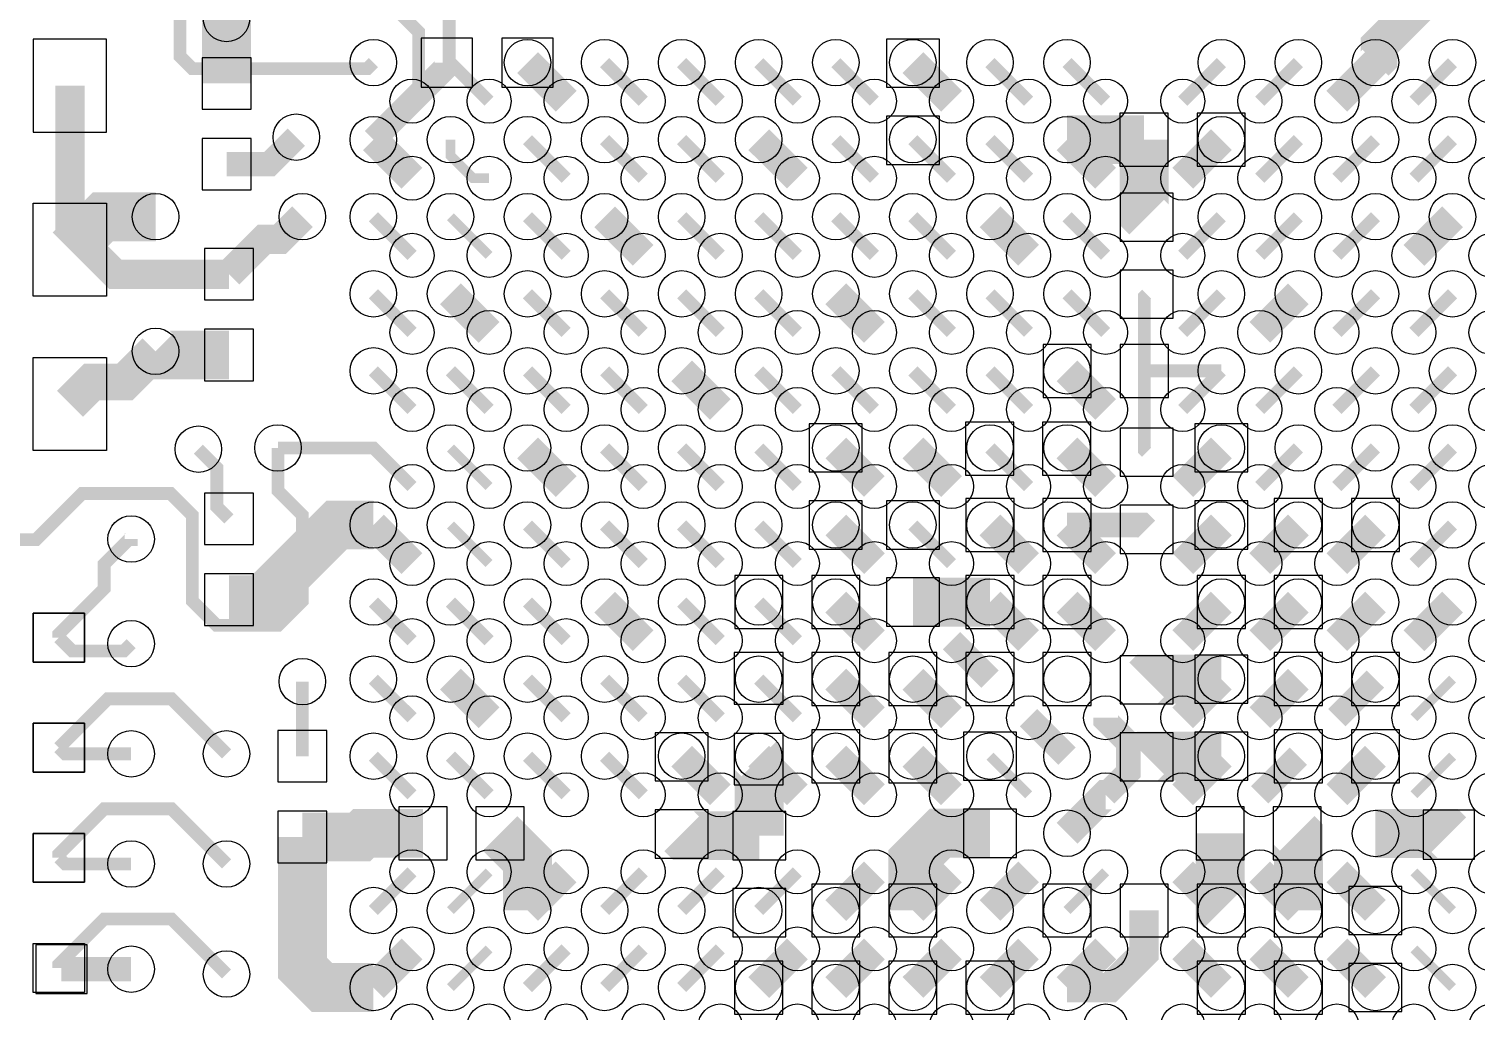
# Model space of a CAD drawing. Extents: x 10 to 3390, y -1467 to 2140.
# Drawn here: x 1248 to 1840, y 912 to 1314 of the extents above; entities that cross this region are included whole.
import ezdxf

# ---------------------------------------------------------------- set-up
doc = ezdxf.new("R2010")
doc.units = 0
for name, color, linetype in [('ETCH_BOTTOM', 6, 'CONTINUOUS'), ('ETCH_TOP', 150, 'CONTINUOUS'), ('PAD_BOTTOM', 254, 'CONTINUOUS'), ('PAD_TOP', 254, 'CONTINUOUS')]:
    doc.layers.add(name, color=color, linetype=linetype)

msp = doc.modelspace()

# ---------------------------------------------------------------- linework, layer by layer
at = {"layer": 'ETCH_BOTTOM'}
for points, const_width in [([(1798.52, 1299.99), (1800, 1301.47), (1800, 1307), (1822, 1329), (1822, 1360.5), (1828.5, 1367)], 15), ([(1329, 1291.5), (1329, 1318)], 20), ([(1419, 1299.99), (1419, 1298.49), (1389.01, 1268.5)], 10), ([(1330, 1213.5), (1283.5, 1213.5), (1265, 1232), (1265, 1290.5)], 12), ([(1672.47, 1268.5), (1703.95, 1268.5)], 20), ([(1703.95, 1268.5), (1703.95, 1237.9), (1705, 1236.85)], 20), ([(1357.5, 1269.5), (1346.5, 1258.5), (1329, 1258.5)], 10), ([(1360, 1237), (1350.75, 1227.75), (1344.25, 1227.75), (1330, 1213.5)], 12), ([(1704.05, 1174), (1704.05, 1204.4), (1705, 1205.35)], 5.25), ([(1330, 1180.5), (1301.5, 1180.5), (1300, 1182)], 20), ([(1735.53, 1174.01), (1704.06, 1174.01), (1704.05, 1174)], 5.25), ([(1704.05, 1174), (1704.05, 1141.7), (1705, 1140.75)], 5.25), ([(1317.5, 1142), (1325, 1134.5), (1325, 1118.5), (1330, 1113.5)], 5.25), ([(1389.01, 1111.02), (1374.02, 1111.02), (1343.5, 1080.5), (1330, 1080.5)], 20), ([(1672.47, 1111.02), (1672.48, 1111.02)], 20), ([(1705, 1109.25), (1703.23, 1111.02), (1672.48, 1111.02)], 10), ([(1609.48, 1079.52), (1640.97, 1079.52)], 20), ([(1640.97, 1079.52), (1640.98, 1079.52)], 20), ([(1290, 1062.5), (1287, 1059.5), (1266, 1059.5), (1260.5, 1065)], 5.25), ([(1735.53, 1048.02), (1705.27, 1048.02), (1705, 1047.75)], 20), ([(1360, 1016.5), (1360, 1047)], 5.25), ([(1546.7, 984.05), (1546.7, 1015.14), (1546.5, 1015.34)], 20), ([(1735.53, 1016.53), (1705.28, 1016.53), (1705, 1016.25)], 20), ([(1260.5, 1020), (1263, 1017.5), (1290, 1017.5)], 5.25), ([(1360, 983.5), (1383.5, 983.5), (1385, 985), (1409.25, 985)], 20), ([(1452, 953.47), (1452, 973.75), (1440.75, 985)], 20), ([(1546.7, 984.05), (1515.7, 984.05), (1515, 984.75)], 20), ([(1609.48, 953.47), (1609.48, 973.98), (1620.53, 985.03), (1640.98, 985.03)], 20), ([(1735.05, 985), (1735.05, 953.95), (1735.53, 953.47)], 20), ([(1767.02, 953.47), (1767.02, 984.53), (1766.55, 985)], 20), ([(1828.5, 984.5), (1828.04, 984.96), (1798.52, 984.96)], 20), ([(1389.01, 921.98), (1368.02, 921.98), (1360, 930), (1360, 983.5)], 20), ([(1260.5, 975), (1263, 972.5), (1290, 972.5)], 5.25), ([(1672.47, 921.98), (1689.98, 921.98), (1703.97, 935.97), (1703.97, 953.47)], 12), ([(1261.5, 929.5), (1290, 929.5)], 10)]:
    msp.add_lwpolyline(points, dxfattribs=dict(at, const_width=const_width))
at = {"layer": 'ETCH_TOP'}
for points, const_width in [([(1404.79, 1284.21), (1407.5, 1286.92), (1407.5, 1312.5), (1380, 1340), (1362.5, 1340), (1355, 1347.5), (1355, 1382.5), (1350, 1387.5), (1327.5, 1387.5), (1322.5, 1382.5), (1322.5, 1347.5), (1310, 1335), (1310, 1302.5), (1315, 1297.5), (1386.52, 1297.5), (1389.01, 1299.99)], 5.25), ([(1436.28, 1284.21), (1420, 1300.49), (1420, 1327)], 5.25), ([(1467.78, 1284.21), (1452, 1299.99)], 12), ([(1499.28, 1284.21), (1483.5, 1299.99)], 5.25), ([(1530.77, 1284.21), (1514.99, 1299.99)], 5.25), ([(1562.27, 1284.21), (1546.49, 1299.99)], 5.25), ([(1593.76, 1284.21), (1577.98, 1299.99)], 5.25), ([(1625.26, 1284.21), (1609.48, 1299.99)], 12), ([(1656.76, 1284.21), (1640.98, 1299.99)], 5.25), ([(1688.25, 1284.21), (1672.47, 1299.99)], 5.25), ([(1719.75, 1284.21), (1735.53, 1299.99)], 5.25), ([(1751.24, 1284.21), (1767.02, 1299.99)], 5.25), ([(1782.74, 1284.21), (1798.52, 1299.99)], 12), ([(1814.24, 1284.21), (1830.02, 1299.99)], 5.25), ([(1404.79, 1252.72), (1389.01, 1268.5)], 12), ([(1562.27, 1252.72), (1546.49, 1268.5)], 12), ([(1688.25, 1252.72), (1672.47, 1268.5)], 12), ([(1719.75, 1252.72), (1735.53, 1268.5)], 12), ([(1436.28, 1252.72), (1429.78, 1252.72), (1420.5, 1262), (1420.5, 1268.5)], 4), ([(1467.78, 1252.72), (1452, 1268.5)], 5.25), ([(1499.28, 1252.72), (1483.5, 1268.5)], 5.25), ([(1530.77, 1252.72), (1514.99, 1268.5)], 5.25), ([(1593.76, 1252.72), (1577.98, 1268.5)], 5.25), ([(1625.26, 1252.72), (1609.48, 1268.5)], 5.25), ([(1656.76, 1252.72), (1640.98, 1268.5)], 5.25), ([(1751.24, 1252.72), (1767.02, 1268.5)], 5.25), ([(1782.74, 1252.72), (1798.52, 1268.5)], 5.25), ([(1814.24, 1252.72), (1830.02, 1268.5)], 5.25), ([(1265, 1223.5), (1278.5, 1237), (1300, 1237)], 20), ([(1499.28, 1221.22), (1483.5, 1237)], 12), ([(1656.76, 1221.22), (1640.98, 1237)], 12), ([(1814.24, 1221.22), (1830.02, 1237)], 12), ([(1404.79, 1221.22), (1389.01, 1237)], 5.25), ([(1436.28, 1221.22), (1420.5, 1237)], 4), ([(1467.78, 1221.22), (1452, 1237)], 5.25), ([(1530.77, 1221.22), (1514.99, 1237)], 5.25), ([(1562.27, 1221.22), (1546.49, 1237)], 5.25), ([(1593.76, 1221.22), (1577.98, 1237)], 5.25), ([(1625.26, 1221.22), (1609.48, 1237)], 5.25), ([(1688.25, 1221.22), (1672.47, 1237)], 5.25), ([(1719.75, 1221.22), (1735.53, 1237)], 5.25), ([(1751.24, 1221.22), (1767.02, 1237)], 5.25), ([(1782.74, 1221.22), (1798.52, 1237)], 5.25), ([(1404.79, 1189.72), (1389.01, 1205.5)], 5.25), ([(1436.28, 1189.72), (1420.5, 1205.5)], 12), ([(1467.78, 1189.72), (1452, 1205.5)], 5.25), ([(1499.28, 1189.72), (1483.5, 1205.5)], 5.25), ([(1530.77, 1189.72), (1514.99, 1205.5)], 5.25), ([(1562.27, 1189.72), (1546.49, 1205.5)], 5.25), ([(1593.76, 1189.72), (1577.98, 1205.5)], 12), ([(1625.26, 1189.72), (1609.48, 1205.5)], 5.25), ([(1656.76, 1189.72), (1640.98, 1205.5)], 5.25), ([(1688.25, 1189.72), (1672.47, 1205.5)], 5.25), ([(1719.75, 1189.72), (1735.53, 1205.5)], 5.25), ([(1751.24, 1189.72), (1767.02, 1205.5)], 12), ([(1782.74, 1189.72), (1798.52, 1205.5)], 5.25), ([(1814.24, 1189.72), (1830.02, 1205.5)], 5.25), ([(1265, 1160.5), (1274, 1169.5), (1287.5, 1169.5), (1300, 1182)], 15), ([(1530.77, 1158.23), (1514.99, 1174.01)], 12), ([(1688.25, 1158.23), (1672.47, 1174.01)], 12), ([(1404.79, 1158.23), (1389.01, 1174.01)], 5.25), ([(1436.28, 1158.23), (1420.5, 1174.01)], 5.25), ([(1467.78, 1158.23), (1452, 1174.01)], 5.25), ([(1499.28, 1158.23), (1483.5, 1174.01)], 5.25), ([(1562.27, 1158.23), (1546.49, 1174.01)], 5.25), ([(1593.76, 1158.23), (1577.98, 1174.01)], 5.25), ([(1625.26, 1158.23), (1609.48, 1174.01)], 5.25), ([(1656.76, 1158.23), (1640.98, 1174.01)], 5.25), ([(1719.75, 1158.23), (1735.53, 1174.01)], 5.25), ([(1751.24, 1158.23), (1767.02, 1174.01)], 5.25), ([(1782.74, 1158.23), (1798.52, 1174.01)], 5.25), ([(1814.24, 1158.23), (1830.02, 1174.01)], 5.25), ([(1467.78, 1126.73), (1452, 1142.51)], 12), ([(1593.76, 1126.73), (1577.98, 1142.51)], 12), ([(1625.26, 1126.73), (1609.48, 1142.51)], 12), ([(1688.25, 1126.73), (1672.47, 1142.51)], 12), ([(1719.75, 1126.73), (1735.53, 1142.51)], 12), ([(1350, 1142.51), (1350, 1125), (1360, 1115), (1360, 1080), (1350, 1070), (1325, 1070), (1315, 1080), (1315, 1115), (1306.13, 1123.87), (1270, 1123.87), (1251.13, 1105), (1180, 1105), (1160.13, 1085.13), (1152.49, 1085.13), (1140, 1072.64), (1140, 1054.2), (1132.17, 1046.37), (946.21, 1046.37), (930, 1030.16), (930, 966.93), (935, 961.93), (957.79, 961.93), (973.74, 945.98)], 5.25), ([(1404.79, 1126.73), (1389.01, 1142.51), (1350, 1142.51)], 5.25), ([(1436.28, 1126.73), (1420.5, 1142.51)], 4), ([(1499.28, 1126.73), (1483.5, 1142.51)], 5.25), ([(1530.77, 1126.73), (1514.99, 1142.51)], 5.25), ([(1562.27, 1126.73), (1546.49, 1142.51)], 5.25), ([(1656.76, 1126.73), (1640.98, 1142.51)], 5.25), ([(1751.24, 1126.73), (1767.02, 1142.51)], 5.25), ([(1782.74, 1126.73), (1798.52, 1142.51)], 5.25), ([(1814.24, 1126.73), (1830.02, 1142.51)], 5.25), ([(1404.79, 1095.24), (1389.01, 1111.02)], 12), ([(1436.28, 1095.24), (1420.5, 1111.02)], 4), ([(1467.78, 1095.24), (1452, 1111.02)], 5.25), ([(1499.28, 1095.24), (1483.5, 1111.02)], 5.25), ([(1530.77, 1095.24), (1514.99, 1111.02)], 5.25), ([(1562.27, 1095.24), (1546.49, 1111.02)], 5.25), ([(1593.76, 1095.24), (1577.98, 1111.02)], 12), ([(1625.26, 1095.24), (1609.48, 1111.02)], 5.25), ([(1656.76, 1095.24), (1640.98, 1111.02)], 12), ([(1688.25, 1095.24), (1672.47, 1111.02)], 12), ([(1719.75, 1095.24), (1735.53, 1111.02)], 12), ([(1751.24, 1095.24), (1767.02, 1111.02)], 12), ([(1782.74, 1095.24), (1798.52, 1111.02)], 12), ([(1814.24, 1095.24), (1830.02, 1111.02)], 5.25), ([(1290, 1105.26), (1290, 1105), (1289, 1105), (1279, 1095), (1279, 1085), (1260.5, 1066.5), (1260.5, 1065)], 5.25), ([(1499.28, 1063.74), (1483.5, 1079.52)], 12), ([(1593.76, 1063.74), (1577.98, 1079.52)], 12), ([(1656.76, 1063.74), (1640.98, 1079.52)], 12), ([(1688.25, 1063.74), (1672.47, 1079.52)], 12), ([(1719.75, 1063.74), (1735.53, 1079.52)], 12), ([(1751.24, 1063.74), (1767.02, 1079.52)], 12), ([(1782.74, 1063.74), (1798.52, 1079.52)], 12), ([(1814.24, 1063.74), (1830.02, 1079.52)], 12), ([(1404.79, 1063.74), (1389.01, 1079.52)], 5.25), ([(1436.28, 1063.74), (1420.5, 1079.52)], 5.25), ([(1467.78, 1063.74), (1452, 1079.52)], 5.25), ([(1530.77, 1063.74), (1514.99, 1079.52)], 5.25), ([(1562.27, 1063.74), (1546.49, 1079.52)], 5.25), ([(1625.26, 1063.74), (1640.98, 1048.02)], 10), ([(1436.28, 1032.24), (1420.5, 1048.02)], 12), ([(1593.76, 1032.24), (1577.98, 1048.02)], 12), ([(1625.26, 1032.24), (1609.48, 1048.02)], 12), ([(1719.75, 1032.24), (1735.53, 1048.02)], 12), ([(1751.24, 1032.24), (1767.02, 1048.02)], 12), ([(1782.74, 1032.24), (1798.52, 1048.02)], 10), ([(1404.79, 1032.24), (1389.01, 1048.02)], 5.25), ([(1467.78, 1032.24), (1452, 1048.02)], 5.25), ([(1499.28, 1032.24), (1483.5, 1048.02)], 5.25), ([(1530.77, 1032.24), (1514.99, 1048.02)], 5.25), ([(1562.27, 1032.24), (1546.49, 1048.02)], 5.25), ([(1814.24, 1032.24), (1830.02, 1048.02)], 4), ([(1260.5, 1020), (1280.5, 1040), (1306.5, 1040), (1329, 1017.5)], 5.25), ([(1656.76, 1032.24), (1672.47, 1016.53)], 10), ([(1688.25, 1032.24), (1688.25, 1031.25), (1697.5, 1022), (1697.5, 1010), (1688.25, 1000.75)], 10), ([(1404.79, 1000.75), (1389.01, 1016.53)], 5.25), ([(1436.28, 1000.75), (1420.5, 1016.53)], 5.25), ([(1467.78, 1000.75), (1452, 1016.53)], 5.25), ([(1499.28, 1000.75), (1483.5, 1016.53)], 5.25), ([(1530.77, 1000.75), (1514.99, 1016.53)], 12), ([(1562.27, 1000.75), (1546.49, 1016.53)], 12), ([(1593.76, 1000.75), (1577.98, 1016.53)], 12), ([(1625.26, 1000.75), (1609.48, 1016.53)], 12), ([(1656.76, 1000.75), (1640.98, 1016.53)], 4), ([(1719.75, 1000.75), (1735.53, 1016.53)], 12), ([(1751.24, 1000.75), (1767.02, 1016.53)], 10), ([(1782.74, 1000.75), (1798.52, 1016.53)], 12), ([(1814.24, 1000.75), (1830.02, 1016.53)], 4), ([(1688.25, 1000.75), (1688.18, 1000.75), (1672.47, 985.04)], 12), ([(1260.5, 975), (1260.5, 976.5), (1279, 995), (1306.5, 995), (1329, 972.5)], 5.25), ([(1404.79, 969.25), (1389.01, 953.47)], 5.25), ([(1436.28, 969.25), (1420.5, 953.47)], 4), ([(1467.78, 969.25), (1452, 953.47)], 12), ([(1499.28, 969.25), (1483.5, 953.47)], 5.25), ([(1530.77, 969.25), (1514.99, 953.47)], 5.25), ([(1562.27, 969.25), (1546.49, 953.47)], 5.25), ([(1593.76, 969.25), (1577.98, 953.47)], 12), ([(1625.26, 969.25), (1609.48, 953.47)], 12), ([(1656.76, 969.25), (1640.98, 953.47)], 12), ([(1672.47, 953.47), (1688.25, 969.25)], 4), ([(1719.75, 969.25), (1735.53, 953.47)], 12), ([(1751.24, 969.25), (1767.02, 953.47)], 12), ([(1782.74, 969.25), (1798.52, 953.47)], 12), ([(1814.24, 969.25), (1830.02, 953.47)], 4), ([(1260.5, 930), (1260.5, 931.5), (1279, 950), (1306.5, 950), (1329, 927.5)], 5.25), ([(1404.79, 937.76), (1389.01, 921.98)], 12), ([(1467.78, 937.76), (1452, 921.98)], 5.25), ([(1499.28, 937.76), (1483.5, 921.98)], 5.25), ([(1530.77, 937.76), (1514.99, 921.98)], 5.25), ([(1562.27, 937.76), (1546.49, 921.98)], 12), ([(1593.76, 937.76), (1577.98, 921.98)], 12), ([(1625.26, 937.76), (1609.48, 921.98)], 12), ([(1656.76, 937.76), (1640.98, 921.98)], 12), ([(1688.25, 937.76), (1672.47, 921.98)], 12), ([(1719.75, 937.76), (1735.53, 921.98)], 12), ([(1751.24, 937.76), (1767.02, 921.98)], 12), ([(1782.74, 937.76), (1798.52, 921.98)], 12), ([(1436.28, 937.76), (1420.5, 921.98)], 4), ([(1814.24, 937.76), (1830.02, 921.98)], 4)]:
    msp.add_lwpolyline(points, dxfattribs=dict(at, const_width=const_width))
at = {"layer": 'PAD_BOTTOM'}
for points in [[(1280, 1271.5), (1280, 1309.5), (1250, 1309.5), (1250, 1271.5)], [(1408.5, 1289.99), (1429.5, 1289.99), (1429.5, 1309.99), (1408.5, 1309.99)], [(1441.5, 1289.99), (1462.5, 1289.99), (1462.5, 1309.99), (1441.5, 1309.99)], [(1598.675, 1289.905), (1620.325, 1289.905), (1620.325, 1309.595), (1598.675, 1309.595)], [(1339, 1281), (1339, 1302), (1319, 1302), (1319, 1281)], [(1598.675, 1258.405), (1620.325, 1258.405), (1620.325, 1278.095), (1598.675, 1278.095)], [(1694.105, 1279.325), (1694.105, 1257.675), (1713.795, 1257.675), (1713.795, 1279.325)], [(1725.605, 1279.325), (1725.605, 1257.675), (1745.295, 1257.675), (1745.295, 1279.325)], [(1339, 1248), (1339, 1269), (1319, 1269), (1319, 1248)], [(1715.825, 1246.695), (1694.175, 1246.695), (1694.175, 1227.005), (1715.825, 1227.005)], [(1340, 1203), (1340, 1224), (1320, 1224), (1320, 1203)], [(1715.825, 1215.195), (1694.175, 1215.195), (1694.175, 1195.505), (1715.825, 1195.505)], [(1340, 1170), (1340, 1191), (1320, 1191), (1320, 1170)], [(1682.4, 1163.17), (1682.4, 1184.82), (1662.71, 1184.82), (1662.71, 1163.17)], [(1713.9, 1163.17), (1713.9, 1184.82), (1694.21, 1184.82), (1694.21, 1163.17)], [(1567.155, 1132.675), (1588.805, 1132.675), (1588.805, 1152.365), (1567.155, 1152.365)], [(1631.005, 1153.025), (1631.005, 1131.375), (1650.695, 1131.375), (1650.695, 1153.025)], [(1662.505, 1153.025), (1662.505, 1131.375), (1682.195, 1131.375), (1682.195, 1153.025)], [(1715.825, 1150.595), (1694.175, 1150.595), (1694.175, 1130.905), (1715.825, 1130.905)], [(1724.705, 1132.675), (1746.355, 1132.675), (1746.355, 1152.365), (1724.705, 1152.365)], [(1340, 1103), (1340, 1124), (1320, 1124), (1320, 1103)], [(1567.155, 1101.175), (1588.805, 1101.175), (1588.805, 1120.865), (1567.155, 1120.865)], [(1620.305, 1120.865), (1598.655, 1120.865), (1598.655, 1101.175), (1620.305, 1101.175)], [(1631.135, 1121.845), (1631.135, 1100.195), (1650.825, 1100.195), (1650.825, 1121.845)], [(1662.635, 1121.845), (1662.635, 1100.195), (1682.325, 1100.195), (1682.325, 1121.845)], [(1715.825, 1119.095), (1694.175, 1119.095), (1694.175, 1099.405), (1715.825, 1099.405)], [(1724.705, 1101.175), (1746.355, 1101.175), (1746.355, 1120.865), (1724.705, 1120.865)], [(1776.87, 1100.19), (1776.87, 1121.84), (1757.18, 1121.84), (1757.18, 1100.19)], [(1808.37, 1100.19), (1808.37, 1121.84), (1788.68, 1121.84), (1788.68, 1100.19)], [(1340, 1070), (1340, 1091), (1320, 1091), (1320, 1070)], [(1556.34, 1068.69), (1556.34, 1090.34), (1536.65, 1090.34), (1536.65, 1068.69)], [(1587.84, 1068.69), (1587.84, 1090.34), (1568.15, 1090.34), (1568.15, 1068.69)], [(1620.305, 1089.365), (1598.655, 1089.365), (1598.655, 1069.675), (1620.305, 1069.675)], [(1650.82, 1068.69), (1650.82, 1090.34), (1631.13, 1090.34), (1631.13, 1068.69)], [(1682.32, 1068.69), (1682.32, 1090.34), (1662.63, 1090.34), (1662.63, 1068.69)], [(1745.37, 1068.69), (1745.37, 1090.34), (1725.68, 1090.34), (1725.68, 1068.69)], [(1776.87, 1068.69), (1776.87, 1090.34), (1757.18, 1090.34), (1757.18, 1068.69)], [(1250, 1055), (1271, 1055), (1271, 1075), (1250, 1075)], [(1556.5, 1037.84), (1556.5, 1058.84), (1536.5, 1058.84), (1536.5, 1037.84)], [(1568.135, 1058.845), (1568.135, 1037.195), (1587.825, 1037.195), (1587.825, 1058.845)], [(1599.635, 1058.845), (1599.635, 1037.195), (1619.325, 1037.195), (1619.325, 1058.845)], [(1631.135, 1058.845), (1631.135, 1037.195), (1650.825, 1037.195), (1650.825, 1058.845)], [(1662.635, 1058.845), (1662.635, 1037.195), (1682.325, 1037.195), (1682.325, 1058.845)], [(1776.87, 1037.19), (1776.87, 1058.84), (1757.18, 1058.84), (1757.18, 1037.19)], [(1808.37, 1037.19), (1808.37, 1058.84), (1788.68, 1058.84), (1788.68, 1037.19)], [(1715.825, 1057.595), (1694.175, 1057.595), (1694.175, 1037.905), (1715.825, 1037.905)], [(1746.355, 1057.865), (1724.705, 1057.865), (1724.705, 1038.175), (1746.355, 1038.175)], [(1250, 1010), (1271, 1010), (1271, 1030), (1250, 1030)], [(1370, 1006), (1370, 1027), (1350, 1027), (1350, 1006)], [(1504.175, 1006.405), (1525.825, 1006.405), (1525.825, 1026.095), (1504.175, 1026.095)], [(1556.5, 1004.84), (1556.5, 1025.84), (1536.5, 1025.84), (1536.5, 1004.84)], [(1587.83, 1005.7), (1587.83, 1027.35), (1568.14, 1027.35), (1568.14, 1005.7)], [(1619.33, 1005.7), (1619.33, 1027.35), (1599.64, 1027.35), (1599.64, 1005.7)], [(1630.155, 1006.685), (1651.805, 1006.685), (1651.805, 1026.375), (1630.155, 1026.375)], [(1715.825, 1026.095), (1694.175, 1026.095), (1694.175, 1006.405), (1715.825, 1006.405)], [(1746.355, 1026.365), (1724.705, 1026.365), (1724.705, 1006.675), (1746.355, 1006.675)], [(1757.175, 1027.355), (1757.175, 1005.705), (1776.865, 1005.705), (1776.865, 1027.355)], [(1788.675, 1027.355), (1788.675, 1005.705), (1808.365, 1005.705), (1808.365, 1027.355)], [(1370, 973), (1370, 994), (1350, 994), (1350, 973)], [(1419.1, 974.17), (1419.1, 995.82), (1399.41, 995.82), (1399.41, 974.17)], [(1450.6, 974.17), (1450.6, 995.82), (1430.91, 995.82), (1430.91, 974.17)], [(1504.175, 974.905), (1525.825, 974.905), (1525.825, 994.595), (1504.175, 994.595)], [(1535.875, 974.205), (1557.525, 974.205), (1557.525, 993.895), (1535.875, 993.895)], [(1630.155, 975.185), (1651.805, 975.185), (1651.805, 994.875), (1630.155, 994.875)], [(1725.205, 995.825), (1725.205, 974.175), (1744.895, 974.175), (1744.895, 995.825)], [(1756.705, 995.825), (1756.705, 974.175), (1776.395, 974.175), (1776.395, 995.825)], [(1839, 994.5), (1818, 994.5), (1818, 974.5), (1839, 974.5)], [(1250, 965), (1271, 965), (1271, 985), (1250, 985)], [(1568.135, 964.295), (1568.135, 942.645), (1587.825, 942.645), (1587.825, 964.295)], [(1599.635, 964.295), (1599.635, 942.645), (1619.325, 942.645), (1619.325, 964.295)], [(1682.32, 942.64), (1682.32, 964.29), (1662.63, 964.29), (1662.63, 942.64)], [(1713.82, 942.64), (1713.82, 964.29), (1694.13, 964.29), (1694.13, 942.64)], [(1725.685, 964.295), (1725.685, 942.645), (1745.375, 942.645), (1745.375, 964.295)], [(1757.185, 964.295), (1757.185, 942.645), (1776.875, 942.645), (1776.875, 964.295)], [(1535.875, 942.705), (1557.525, 942.705), (1557.525, 962.395), (1535.875, 962.395)], [(1809.345, 963.315), (1787.695, 963.315), (1787.695, 943.625), (1809.345, 943.625)], [(1251, 919.5), (1272, 919.5), (1272, 939.5), (1251, 939.5)], [(1536.645, 932.805), (1536.645, 911.155), (1556.335, 911.155), (1556.335, 932.805)], [(1568.145, 932.805), (1568.145, 911.155), (1587.835, 911.155), (1587.835, 932.805)], [(1599.635, 932.805), (1599.635, 911.155), (1619.325, 911.155), (1619.325, 932.805)], [(1631.135, 932.805), (1631.135, 911.155), (1650.825, 911.155), (1650.825, 932.805)], [(1745.37, 911.15), (1745.37, 932.8), (1725.68, 932.8), (1725.68, 911.15)], [(1776.87, 911.15), (1776.87, 932.8), (1757.18, 932.8), (1757.18, 911.15)], [(1809.345, 931.815), (1787.695, 931.815), (1787.695, 912.125), (1809.345, 912.125)]]:
    msp.add_lwpolyline(points, close=True, dxfattribs=at)
for centre in [(1329, 1318), (1389.01, 1299.99), (1452, 1299.99), (1483.5, 1299.99), (1514.99, 1299.99), (1546.49, 1299.99), (1577.98, 1299.99), (1609.48, 1299.99), (1640.98, 1299.99), (1672.47, 1299.99), (1735.53, 1299.99), (1767.02, 1299.99), (1798.52, 1299.99), (1830.02, 1299.99), (1357.5, 1269.5), (1389.01, 1268.5), (1420.5, 1268.5), (1452, 1268.5), (1483.5, 1268.5), (1514.99, 1268.5), (1546.49, 1268.5), (1577.98, 1268.5), (1609.48, 1268.5), (1640.98, 1268.5), (1672.47, 1268.5), (1735.53, 1268.5), (1767.02, 1268.5), (1798.52, 1268.5), (1830.02, 1268.5), (1300, 1237), (1360, 1237), (1389.01, 1237), (1420.5, 1237), (1452, 1237), (1483.5, 1237), (1514.99, 1237), (1546.49, 1237), (1577.98, 1237), (1609.48, 1237), (1640.98, 1237), (1672.47, 1237), (1735.53, 1237), (1767.02, 1237), (1798.52, 1237), (1830.02, 1237), (1389.01, 1205.5), (1420.5, 1205.5), (1452, 1205.5), (1483.5, 1205.5), (1514.99, 1205.5), (1546.49, 1205.5), (1577.98, 1205.5), (1609.48, 1205.5), (1640.98, 1205.5), (1672.47, 1205.5), (1735.53, 1205.5), (1767.02, 1205.5), (1798.52, 1205.5), (1830.02, 1205.5), (1300, 1182), (1389.01, 1174.01), (1420.5, 1174.01), (1452, 1174.01), (1483.5, 1174.01), (1514.99, 1174.01), (1546.49, 1174.01), (1577.98, 1174.01), (1609.48, 1174.01), (1640.98, 1174.01), (1672.47, 1174.01), (1735.53, 1174.01), (1767.02, 1174.01), (1798.52, 1174.01), (1830.02, 1174.01), (1317.5, 1142), (1350, 1142.51), (1420.5, 1142.51), (1452, 1142.51), (1483.5, 1142.51), (1514.99, 1142.51), (1546.49, 1142.51), (1577.98, 1142.51), (1609.48, 1142.51), (1640.98, 1142.51), (1672.47, 1142.51), (1735.53, 1142.51), (1767.02, 1142.51), (1798.52, 1142.51), (1830.02, 1142.51), (1389.01, 1111.02), (1420.5, 1111.02), (1452, 1111.02), (1483.5, 1111.02), (1514.99, 1111.02), (1546.49, 1111.02), (1577.98, 1111.02), (1609.48, 1111.02), (1640.98, 1111.02), (1672.47, 1111.02), (1735.53, 1111.02), (1767.02, 1111.02), (1798.52, 1111.02), (1830.02, 1111.02), (1290, 1105.26), (1389.01, 1079.52), (1420.5, 1079.52), (1452, 1079.52), (1483.5, 1079.52), (1514.99, 1079.52), (1546.49, 1079.52), (1577.98, 1079.52), (1640.98, 1079.52), (1672.47, 1079.52), (1735.53, 1079.52), (1767.02, 1079.52), (1798.52, 1079.52), (1830.02, 1079.52), (1290, 1062.5), (1360, 1047), (1389.01, 1048.02), (1420.5, 1048.02), (1452, 1048.02), (1483.5, 1048.02), (1514.99, 1048.02), (1546.49, 1048.02), (1577.98, 1048.02), (1609.48, 1048.02), (1640.98, 1048.02), (1672.47, 1048.02), (1735.53, 1048.02), (1767.02, 1048.02), (1798.52, 1048.02), (1830.02, 1048.02), (1290, 1017.5), (1329, 1017.5), (1389.01, 1016.53), (1420.5, 1016.53), (1452, 1016.53), (1483.5, 1016.53), (1514.99, 1016.53), (1546.49, 1016.53), (1577.98, 1016.53), (1609.48, 1016.53), (1640.98, 1016.53), (1672.47, 1016.53), (1735.53, 1016.53), (1767.02, 1016.53), (1798.52, 1016.53), (1830.02, 1016.53), (1672.47, 985.04), (1798.52, 984.96), (1290, 972.5), (1329, 972.5), (1389.01, 953.47), (1420.5, 953.47), (1452, 953.47), (1483.5, 953.47), (1514.99, 953.47), (1546.49, 953.47), (1577.98, 953.47), (1609.48, 953.47), (1640.98, 953.47), (1672.47, 953.47), (1735.53, 953.47), (1767.02, 953.47), (1798.52, 953.47), (1830.02, 953.47), (1290, 929.5), (1329, 927.5), (1389.01, 921.98), (1420.5, 921.98), (1452, 921.98), (1483.5, 921.98), (1514.99, 921.98), (1546.49, 921.98), (1577.98, 921.98), (1609.48, 921.98), (1640.98, 921.98), (1672.47, 921.98), (1735.53, 921.98), (1767.02, 921.98), (1798.52, 921.98), (1830.02, 921.98)]:
    msp.add_circle(centre, 9.5, dxfattribs=at)
at = {"layer": 'PAD_TOP'}
for points in [[(1250, 1204.5), (1250, 1242.5), (1280, 1242.5), (1280, 1204.5)], [(1250, 1141.5), (1250, 1179.5), (1280, 1179.5), (1280, 1141.5)], [(1250, 1075), (1271, 1075), (1271, 1055), (1250, 1055)], [(1250, 1030), (1271, 1030), (1271, 1010), (1250, 1010)], [(1250, 985), (1271, 985), (1271, 965), (1250, 965)], [(1250, 940), (1271, 940), (1271, 920), (1250, 920)]]:
    msp.add_lwpolyline(points, close=True, dxfattribs=at)
for centre, radius in [((1329, 1318), 9.5), ((1389.01, 1299.99), 9.5), ((1452, 1299.99), 9.5), ((1483.5, 1299.99), 9.5), ((1514.99, 1299.99), 9.5), ((1546.49, 1299.99), 9.5), ((1577.98, 1299.99), 9.5), ((1609.48, 1299.99), 9.5), ((1640.98, 1299.99), 9.5), ((1672.47, 1299.99), 9.5), ((1735.53, 1299.99), 9.5), ((1767.02, 1299.99), 9.5), ((1798.52, 1299.99), 9.5), ((1830.02, 1299.99), 9.5), ((1404.79, 1284.21), 9), ((1436.28, 1284.21), 9), ((1467.78, 1284.21), 9), ((1499.28, 1284.21), 9), ((1530.77, 1284.21), 9), ((1562.27, 1284.21), 9), ((1593.76, 1284.21), 9), ((1625.26, 1284.21), 9), ((1656.76, 1284.21), 9), ((1688.25, 1284.21), 9), ((1719.75, 1284.21), 9), ((1751.24, 1284.21), 9), ((1782.74, 1284.21), 9), ((1814.24, 1284.21), 9), ((1845.73, 1284.21), 9), ((1357.5, 1269.5), 9.5), ((1389.01, 1268.5), 9.5), ((1420.5, 1268.5), 9.5), ((1452, 1268.5), 9.5), ((1483.5, 1268.5), 9.5), ((1514.99, 1268.5), 9.5), ((1546.49, 1268.5), 9.5), ((1577.98, 1268.5), 9.5), ((1609.48, 1268.5), 9.5), ((1640.98, 1268.5), 9.5), ((1672.47, 1268.5), 9.5), ((1735.53, 1268.5), 9.5), ((1767.02, 1268.5), 9.5), ((1798.52, 1268.5), 9.5), ((1830.02, 1268.5), 9.5), ((1404.79, 1252.72), 9), ((1436.28, 1252.72), 9), ((1467.78, 1252.72), 9), ((1499.28, 1252.72), 9), ((1530.77, 1252.72), 9), ((1562.27, 1252.72), 9), ((1593.76, 1252.72), 9), ((1625.26, 1252.72), 9), ((1656.76, 1252.72), 9), ((1688.25, 1252.72), 9), ((1719.75, 1252.72), 9), ((1751.24, 1252.72), 9), ((1782.74, 1252.72), 9), ((1814.24, 1252.72), 9), ((1845.73, 1252.72), 9), ((1300, 1237), 9.5), ((1360, 1237), 9.5), ((1389.01, 1237), 9.5), ((1420.5, 1237), 9.5), ((1452, 1237), 9.5), ((1483.5, 1237), 9.5), ((1514.99, 1237), 9.5), ((1546.49, 1237), 9.5), ((1577.98, 1237), 9.5), ((1609.48, 1237), 9.5), ((1640.98, 1237), 9.5), ((1672.47, 1237), 9.5), ((1735.53, 1237), 9.5), ((1767.02, 1237), 9.5), ((1798.52, 1237), 9.5), ((1830.02, 1237), 9.5), ((1404.79, 1221.22), 9), ((1436.28, 1221.22), 9), ((1467.78, 1221.22), 9), ((1499.28, 1221.22), 9), ((1530.77, 1221.22), 9), ((1562.27, 1221.22), 9), ((1593.76, 1221.22), 9), ((1625.26, 1221.22), 9), ((1656.76, 1221.22), 9), ((1688.25, 1221.22), 9), ((1719.75, 1221.22), 9), ((1751.24, 1221.22), 9), ((1782.74, 1221.22), 9), ((1814.24, 1221.22), 9), ((1845.73, 1221.22), 9), ((1389.01, 1205.5), 9.5), ((1420.5, 1205.5), 9.5), ((1452, 1205.5), 9.5), ((1483.5, 1205.5), 9.5), ((1514.99, 1205.5), 9.5), ((1546.49, 1205.5), 9.5), ((1577.98, 1205.5), 9.5), ((1609.48, 1205.5), 9.5), ((1640.98, 1205.5), 9.5), ((1672.47, 1205.5), 9.5), ((1735.53, 1205.5), 9.5), ((1767.02, 1205.5), 9.5), ((1798.52, 1205.5), 9.5), ((1830.02, 1205.5), 9.5), ((1404.79, 1189.72), 9), ((1436.28, 1189.72), 9), ((1467.78, 1189.72), 9), ((1499.28, 1189.72), 9), ((1530.77, 1189.72), 9), ((1562.27, 1189.72), 9), ((1593.76, 1189.72), 9), ((1625.26, 1189.72), 9), ((1656.76, 1189.72), 9), ((1688.25, 1189.72), 9), ((1719.75, 1189.72), 9), ((1751.24, 1189.72), 9), ((1782.74, 1189.72), 9), ((1814.24, 1189.72), 9), ((1845.73, 1189.72), 9), ((1300, 1182), 9.5), ((1389.01, 1174.01), 9.5), ((1420.5, 1174.01), 9.5), ((1452, 1174.01), 9.5), ((1483.5, 1174.01), 9.5), ((1514.99, 1174.01), 9.5), ((1546.49, 1174.01), 9.5), ((1577.98, 1174.01), 9.5), ((1609.48, 1174.01), 9.5), ((1640.98, 1174.01), 9.5), ((1672.47, 1174.01), 9.5), ((1735.53, 1174.01), 9.5), ((1767.02, 1174.01), 9.5), ((1798.52, 1174.01), 9.5), ((1830.02, 1174.01), 9.5), ((1404.79, 1158.23), 9), ((1436.28, 1158.23), 9), ((1467.78, 1158.23), 9), ((1499.28, 1158.23), 9), ((1530.77, 1158.23), 9), ((1562.27, 1158.23), 9), ((1593.76, 1158.23), 9), ((1625.26, 1158.23), 9), ((1656.76, 1158.23), 9), ((1688.25, 1158.23), 9), ((1719.75, 1158.23), 9), ((1751.24, 1158.23), 9), ((1782.74, 1158.23), 9), ((1814.24, 1158.23), 9), ((1845.73, 1158.23), 9), ((1317.5, 1142), 9.5), ((1350, 1142.51), 9.5), ((1420.5, 1142.51), 9.5), ((1452, 1142.51), 9.5), ((1483.5, 1142.51), 9.5), ((1514.99, 1142.51), 9.5), ((1546.49, 1142.51), 9.5), ((1577.98, 1142.51), 9.5), ((1609.48, 1142.51), 9.5), ((1640.98, 1142.51), 9.5), ((1672.47, 1142.51), 9.5), ((1735.53, 1142.51), 9.5), ((1767.02, 1142.51), 9.5), ((1798.52, 1142.51), 9.5), ((1830.02, 1142.51), 9.5), ((1404.79, 1126.73), 9), ((1436.28, 1126.73), 9), ((1467.78, 1126.73), 9), ((1499.28, 1126.73), 9), ((1530.77, 1126.73), 9), ((1562.27, 1126.73), 9), ((1593.76, 1126.73), 9), ((1625.26, 1126.73), 9), ((1656.76, 1126.73), 9), ((1688.25, 1126.73), 9), ((1719.75, 1126.73), 9), ((1751.24, 1126.73), 9), ((1782.74, 1126.73), 9), ((1814.24, 1126.73), 9), ((1845.73, 1126.73), 9), ((1389.01, 1111.02), 9.5), ((1420.5, 1111.02), 9.5), ((1452, 1111.02), 9.5), ((1483.5, 1111.02), 9.5), ((1514.99, 1111.02), 9.5), ((1546.49, 1111.02), 9.5), ((1577.98, 1111.02), 9.5), ((1609.48, 1111.02), 9.5), ((1640.98, 1111.02), 9.5), ((1672.47, 1111.02), 9.5), ((1735.53, 1111.02), 9.5), ((1767.02, 1111.02), 9.5), ((1798.52, 1111.02), 9.5), ((1830.02, 1111.02), 9.5), ((1290, 1105.26), 9.5), ((1404.79, 1095.24), 9), ((1436.28, 1095.24), 9), ((1467.78, 1095.24), 9), ((1499.28, 1095.24), 9), ((1530.77, 1095.24), 9), ((1562.27, 1095.24), 9), ((1593.76, 1095.24), 9), ((1625.26, 1095.24), 9), ((1656.76, 1095.24), 9), ((1688.25, 1095.24), 9), ((1719.75, 1095.24), 9), ((1751.24, 1095.24), 9), ((1782.74, 1095.24), 9), ((1814.24, 1095.24), 9), ((1845.73, 1095.24), 9), ((1389.01, 1079.52), 9.5), ((1420.5, 1079.52), 9.5), ((1452, 1079.52), 9.5), ((1483.5, 1079.52), 9.5), ((1514.99, 1079.52), 9.5), ((1546.49, 1079.52), 9.5), ((1577.98, 1079.52), 9.5), ((1640.98, 1079.52), 9.5), ((1672.47, 1079.52), 9.5), ((1735.53, 1079.52), 9.5), ((1767.02, 1079.52), 9.5), ((1798.52, 1079.52), 9.5), ((1830.02, 1079.52), 9.5), ((1290, 1062.5), 9.5), ((1404.79, 1063.74), 9), ((1436.28, 1063.74), 9), ((1467.78, 1063.74), 9), ((1499.28, 1063.74), 9), ((1530.77, 1063.74), 9), ((1562.27, 1063.74), 9), ((1593.76, 1063.74), 9), ((1625.26, 1063.74), 9), ((1656.76, 1063.74), 9), ((1688.25, 1063.74), 9), ((1719.75, 1063.74), 9), ((1751.24, 1063.74), 9), ((1782.74, 1063.74), 9), ((1814.24, 1063.74), 9), ((1845.73, 1063.74), 9), ((1360, 1047), 9.5), ((1389.01, 1048.02), 9.5), ((1420.5, 1048.02), 9.5), ((1452, 1048.02), 9.5), ((1483.5, 1048.02), 9.5), ((1514.99, 1048.02), 9.5), ((1546.49, 1048.02), 9.5), ((1577.98, 1048.02), 9.5), ((1609.48, 1048.02), 9.5), ((1640.98, 1048.02), 9.5), ((1672.47, 1048.02), 9.5), ((1735.53, 1048.02), 9.5), ((1767.02, 1048.02), 9.5), ((1798.52, 1048.02), 9.5), ((1830.02, 1048.02), 9.5), ((1404.79, 1032.24), 9), ((1436.28, 1032.24), 9), ((1467.78, 1032.24), 9), ((1499.28, 1032.24), 9), ((1530.77, 1032.24), 9), ((1562.27, 1032.24), 9), ((1593.76, 1032.24), 9), ((1625.26, 1032.24), 9), ((1656.76, 1032.24), 9), ((1688.25, 1032.24), 9), ((1719.75, 1032.24), 9), ((1751.24, 1032.24), 9), ((1782.74, 1032.24), 9), ((1814.24, 1032.24), 9), ((1845.73, 1032.24), 9), ((1290, 1017.5), 9.5), ((1329, 1017.5), 9.5), ((1389.01, 1016.53), 9.5), ((1420.5, 1016.53), 9.5), ((1452, 1016.53), 9.5), ((1483.5, 1016.53), 9.5), ((1514.99, 1016.53), 9.5), ((1546.49, 1016.53), 9.5), ((1577.98, 1016.53), 9.5), ((1609.48, 1016.53), 9.5), ((1640.98, 1016.53), 9.5), ((1672.47, 1016.53), 9.5), ((1735.53, 1016.53), 9.5), ((1767.02, 1016.53), 9.5), ((1798.52, 1016.53), 9.5), ((1830.02, 1016.53), 9.5), ((1404.79, 1000.75), 9), ((1436.28, 1000.75), 9), ((1467.78, 1000.75), 9), ((1499.28, 1000.75), 9), ((1530.77, 1000.75), 9), ((1562.27, 1000.75), 9), ((1593.76, 1000.75), 9), ((1625.26, 1000.75), 9), ((1656.76, 1000.75), 9), ((1688.25, 1000.75), 9), ((1719.75, 1000.75), 9), ((1751.24, 1000.75), 9), ((1782.74, 1000.75), 9), ((1814.24, 1000.75), 9), ((1845.73, 1000.75), 9), ((1672.47, 985.04), 9.5), ((1798.52, 984.96), 9.5), ((1290, 972.5), 9.5), ((1329, 972.5), 9.5), ((1404.79, 969.25), 9), ((1436.28, 969.25), 9), ((1467.78, 969.25), 9), ((1499.28, 969.25), 9), ((1530.77, 969.25), 9), ((1562.27, 969.25), 9), ((1593.76, 969.25), 9), ((1625.26, 969.25), 9), ((1656.76, 969.25), 9), ((1688.25, 969.25), 9), ((1719.75, 969.25), 9), ((1751.24, 969.25), 9), ((1782.74, 969.25), 9), ((1814.24, 969.25), 9), ((1845.73, 969.25), 9), ((1389.01, 953.47), 9.5), ((1420.5, 953.47), 9.5), ((1452, 953.47), 9.5), ((1483.5, 953.47), 9.5), ((1514.99, 953.47), 9.5), ((1546.49, 953.47), 9.5), ((1577.98, 953.47), 9.5), ((1609.48, 953.47), 9.5), ((1640.98, 953.47), 9.5), ((1672.47, 953.47), 9.5), ((1735.53, 953.47), 9.5), ((1767.02, 953.47), 9.5), ((1798.52, 953.47), 9.5), ((1830.02, 953.47), 9.5), ((1404.79, 937.76), 9), ((1436.28, 937.76), 9), ((1467.78, 937.76), 9), ((1499.28, 937.76), 9), ((1530.77, 937.76), 9), ((1562.27, 937.76), 9), ((1593.76, 937.76), 9), ((1625.26, 937.76), 9), ((1656.76, 937.76), 9), ((1688.25, 937.76), 9), ((1719.75, 937.76), 9), ((1751.24, 937.76), 9), ((1782.74, 937.76), 9), ((1814.24, 937.76), 9), ((1845.73, 937.76), 9), ((1290, 929.5), 9.5), ((1329, 927.5), 9.5), ((1389.01, 921.98), 9.5), ((1420.5, 921.98), 9.5), ((1452, 921.98), 9.5), ((1483.5, 921.98), 9.5), ((1514.99, 921.98), 9.5), ((1546.49, 921.98), 9.5), ((1577.98, 921.98), 9.5), ((1609.48, 921.98), 9.5), ((1640.98, 921.98), 9.5), ((1672.47, 921.98), 9.5), ((1735.53, 921.98), 9.5), ((1767.02, 921.98), 9.5), ((1798.52, 921.98), 9.5), ((1830.02, 921.98), 9.5), ((1404.79, 906.26), 9), ((1436.28, 906.26), 9), ((1467.78, 906.26), 9), ((1499.28, 906.26), 9), ((1530.77, 906.26), 9), ((1562.27, 906.26), 9), ((1593.76, 906.26), 9), ((1625.26, 906.26), 9), ((1656.76, 906.26), 9), ((1688.25, 906.26), 9), ((1719.75, 906.26), 9), ((1751.24, 906.26), 9), ((1782.74, 906.26), 9), ((1814.24, 906.26), 9), ((1845.73, 906.26), 9)]:
    msp.add_circle(centre, radius, dxfattribs=at)

doc.saveas('drawing.dxf')
